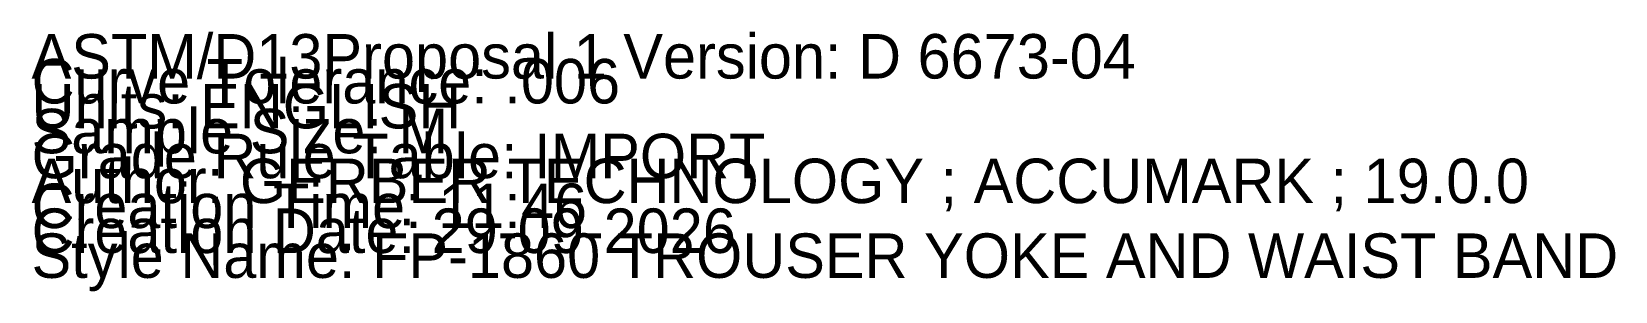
# Model space of a CAD drawing. Extents: x 0 to 83.8, y -86.9 to 1.4.
# Drawn here: x 0 to 8.9, y -0.08 to 1.38 of the extents above; entities outside this region: 1.
import ezdxf

# ---------------------------------------------------------------- set-up
doc = ezdxf.new("R2010")
doc.units = 0

# ---------------------------------------------------------------- blocks, each defined once
blk = doc.blocks.new('FP-1860 TROUSER YOKE AND WAIST BAND_M')
at = {"layer": '1'}
for points in [[(70.6508, -86.534), (70.9267, -83.658), (71.1583, -81.2444), (71.3892, -78.8381), (71.3899, -78.8301), (71.6176, -76.456), (71.8453, -74.0826), (72.1073, -71.3523)], [(72.1073, -71.3523), (73.7325, -71.3523), (73.7325, -71.3523), (75.1812, -71.3523)], [(75.1812, -71.3523), (75.3095, -72.5599), (75.4015, -73.3578), (75.4948, -74.1024), (75.5894, -74.7969), (75.6856, -75.444), (75.7834, -76.0469), (75.8829, -76.6086), (75.9842, -77.1319), (76.0875, -77.6201), (76.1928, -78.0759), (76.3004, -78.5027), (76.4102, -78.9034), (76.5226, -79.2813), (76.6376, -79.6395), (76.7555, -79.9811), (76.8765, -80.3095), (77.0007, -80.6279), (77.1286, -80.9395), (77.2604, -81.2473), (77.3962, -81.5545), (77.5364, -81.8644), (77.681, -82.1798), (77.8303, -82.5038), (77.9841, -82.8388), (78.1427, -83.1884), (78.3061, -83.5551), (78.4745, -83.9419), (78.6476, -84.3515), (78.9014, -84.9716)], [(78.9014, -84.9716), (77.6669, -86.9395)], [(77.6669, -86.9395), (77.2293, -86.8597), (77.0438, -86.8295), (76.8452, -86.8001), (76.6352, -86.7717), (76.4147, -86.7444), (76.1853, -86.7182), (75.9481, -86.6934), (75.704, -86.6697), (75.4547, -86.6472), (75.2011, -86.6261), (74.9442, -86.6063), (74.6855, -86.5879), (74.4259, -86.5708), (74.1668, -86.5551), (73.909, -86.5408), (73.654, -86.528), (73.4028, -86.5167), (73.1566, -86.5069), (72.9164, -86.4986), (72.6835, -86.4918), (72.4591, -86.4866), (72.2445, -86.4829), (72.0405, -86.481), (71.8486, -86.4805), (71.6702, -86.4816), (71.5065, -86.4845), (71.3589, -86.4889), (71.2292, -86.4949), (70.6508, -86.534)]]:
    blk.add_lwpolyline(points, dxfattribs=at)
at = {"layer": '14'}
for points in [[(71.087, -86.1099), (71.3186, -83.6956), (71.5502, -81.282), (71.7818, -78.8677), (71.7818, -78.8677), (72.0095, -76.4936), (72.2372, -74.1202), (72.465, -71.746)], [(72.465, -71.746), (73.7325, -71.746), (73.7325, -71.746), (74.8271, -71.746)], [(74.8271, -71.746), (74.9182, -72.6033), (75.0106, -73.4048), (75.1044, -74.1535), (75.1996, -74.8524), (75.2965, -75.5045), (75.3952, -76.1128), (75.4957, -76.6804), (75.5983, -77.2101), (75.703, -77.7052), (75.8101, -78.1684), (75.9196, -78.6029), (76.0316, -79.0116), (76.1464, -79.3976), (76.264, -79.7639), (76.3846, -80.1134), (76.5083, -80.4492), (76.6352, -80.7743), (76.7655, -81.0917), (76.8993, -81.4044), (77.0368, -81.7153), (77.1781, -82.0276), (77.3232, -82.3442), (77.4725, -82.6681), (77.6259, -83.0023), (77.7836, -83.3499), (77.9458, -83.7138), (78.1126, -84.0971), (78.2841, -84.5027), (78.4604, -84.9336)], [(78.4604, -84.9336), (77.4751, -86.5044)], [(77.4751, -86.5044), (77.2963, -86.4718), (77.1043, -86.4405), (76.9004, -86.4103), (76.6857, -86.3813), (76.4612, -86.3535), (76.2281, -86.3269), (75.9876, -86.3017), (75.7407, -86.2777), (75.4886, -86.255), (75.2325, -86.2337), (74.9733, -86.2137), (74.7124, -86.1951), (74.4507, -86.1779), (74.1895, -86.1621), (73.9297, -86.1477), (73.6727, -86.1348), (73.4195, -86.1234), (73.1712, -86.1135), (72.9289, -86.1051), (72.6938, -86.0983), (72.467, -86.093), (72.2497, -86.0893), (72.0429, -86.0873), (71.8478, -86.0868), (71.6655, -86.088), (71.4972, -86.0909), (71.3439, -86.0955), (71.2068, -86.1018), (71.087, -86.1099)]]:
    blk.add_lwpolyline(points, dxfattribs=at)
at = {"layer": '2'}
for p in [(72.1073, -71.3523), (72.1073, -71.3523), (73.7325, -71.3523), (75.1812, -71.3523), (75.1812, -71.3523), (72.465, -71.746), (72.465, -71.746), (73.7325, -71.746), (74.8271, -71.746), (74.8271, -71.746), (73.6461, -73.1878), (74.8271, -73.1878), (71.7818, -78.8677), (72.1286, -83.9929), (76.1907, -83.9929), (78.4604, -84.9336), (78.4604, -84.9336), (78.9014, -84.9716), (78.9014, -84.9716), (71.087, -86.1099), (71.087, -86.1099), (77.4751, -86.5044), (77.4751, -86.5044), (70.6508, -86.534), (70.6508, -86.534), (77.6669, -86.9395), (77.6669, -86.9395)]:
    blk.add_point(p, dxfattribs=at)
at = {"layer": '3'}
for p in [(73.7325, -71.3523), (73.7325, -71.746), (74.9182, -72.6033), (75.3095, -72.5599), (75.0106, -73.4048), (75.4015, -73.3578), (71.8453, -74.0826), (72.2372, -74.1202), (75.4948, -74.1024), (75.1044, -74.1535), (75.5894, -74.7969), (75.1996, -74.8524), (75.6856, -75.444), (75.2965, -75.5045), (75.7834, -76.0469), (75.3952, -76.1128), (71.6176, -76.456), (72.0095, -76.4936), (75.8829, -76.6086), (75.4957, -76.6804), (75.9842, -77.1319), (75.5983, -77.2101), (76.0875, -77.6201), (75.703, -77.7052), (76.1928, -78.0759), (75.8101, -78.1684), (76.3004, -78.5027), (75.9196, -78.6029), (71.3892, -78.8381), (71.3899, -78.8301), (71.7818, -78.8677), (76.4102, -78.9034), (76.0316, -79.0116), (76.5226, -79.2813), (76.1464, -79.3976), (76.6376, -79.6395), (76.264, -79.7639), (76.7555, -79.9811), (76.3846, -80.1134), (76.8765, -80.3095), (76.5083, -80.4492), (77.0007, -80.6279), (76.6352, -80.7743), (77.1286, -80.9395), (76.7655, -81.0917), (71.1583, -81.2444), (77.2604, -81.2473), (71.5502, -81.282), (76.8993, -81.4044), (77.3962, -81.5545), (77.0368, -81.7153), (77.5364, -81.8644), (77.1781, -82.0276), (77.681, -82.1798), (77.3232, -82.3442), (77.8303, -82.5038), (77.4725, -82.6681), (77.9841, -82.8388), (77.6259, -83.0023), (78.1427, -83.1884), (77.7836, -83.3499), (78.3061, -83.5551), (70.9267, -83.658), (71.3186, -83.6956), (77.9458, -83.7138), (78.4745, -83.9419), (78.1126, -84.0971), (78.6476, -84.3515), (78.2841, -84.5027), (71.2068, -86.1018), (71.3439, -86.0955), (71.4972, -86.0909), (71.6655, -86.088), (71.8478, -86.0868), (72.0429, -86.0873), (72.2497, -86.0893), (72.467, -86.093), (72.6938, -86.0983), (72.9289, -86.1051), (73.1712, -86.1135), (73.4195, -86.1234), (73.6727, -86.1348), (73.9297, -86.1477), (74.1895, -86.1621), (74.4507, -86.1779), (74.7124, -86.1951), (74.9733, -86.2137), (75.2325, -86.2337), (75.4886, -86.255), (75.7407, -86.2777), (75.9876, -86.3017), (76.2281, -86.3269), (76.4612, -86.3535), (76.6857, -86.3813), (76.9004, -86.4103), (71.2292, -86.4949), (71.3589, -86.4889), (71.5065, -86.4845), (71.6702, -86.4816), (71.8486, -86.4805), (72.0405, -86.481), (72.2445, -86.4829), (72.4591, -86.4866), (72.6835, -86.4918), (72.9164, -86.4986), (73.1566, -86.5069), (77.1043, -86.4405), (77.2963, -86.4718), (73.4028, -86.5167), (73.654, -86.528), (73.909, -86.5408), (74.1668, -86.5551), (74.4259, -86.5708), (74.6855, -86.5879), (74.9442, -86.6063), (75.2011, -86.6261), (75.4547, -86.6472), (75.704, -86.6697), (75.9481, -86.6934), (76.1853, -86.7182), (76.4147, -86.7444), (76.6352, -86.7717), (76.8452, -86.8001), (77.0438, -86.8295), (77.2293, -86.8597)]:
    blk.add_point(p, dxfattribs=at)
at = {"layer": '5'}
blk.add_line((72.1286, -83.9929), (76.1907, -83.9929), dxfattribs=at)
at = {"layer": '7'}
blk.add_line((72.1286, -83.9929), (76.1907, -83.9929), dxfattribs=at)
at = {"layer": '8'}
blk.add_line((73.6461, -73.1878), (74.8271, -73.1878), dxfattribs=at)
at = {"layer": '84'}
for points in [[(70.6508, -86.534), (70.9267, -83.658), (71.1583, -81.2444), (71.3892, -78.8381), (71.3899, -78.8301), (71.6176, -76.456), (71.8453, -74.0826), (72.1073, -71.3523)], [(72.1073, -71.3523), (73.7325, -71.3523), (73.7325, -71.3523), (75.1812, -71.3523)], [(75.1812, -71.3523), (75.3095, -72.5599), (75.4015, -73.3578), (75.4948, -74.1024), (75.5894, -74.7969), (75.6856, -75.444), (75.7834, -76.0469), (75.8829, -76.6086), (75.9842, -77.1319), (76.0875, -77.6201), (76.1928, -78.0759), (76.3004, -78.5027), (76.4102, -78.9034), (76.5226, -79.2813), (76.6376, -79.6395), (76.7555, -79.9811), (76.8765, -80.3095), (77.0007, -80.6279), (77.1286, -80.9395), (77.2604, -81.2473), (77.3962, -81.5545), (77.5364, -81.8644), (77.681, -82.1798), (77.8303, -82.5038), (77.9841, -82.8388), (78.1427, -83.1884), (78.3061, -83.5551), (78.4745, -83.9419), (78.6476, -84.3515), (78.9014, -84.9716)], [(78.9014, -84.9716), (77.6669, -86.9395)], [(77.6669, -86.9395), (77.2293, -86.8597), (77.0438, -86.8295), (76.8452, -86.8001), (76.6352, -86.7717), (76.4147, -86.7444), (76.1853, -86.7182), (75.9481, -86.6934), (75.704, -86.6697), (75.4547, -86.6472), (75.2011, -86.6261), (74.9442, -86.6063), (74.6855, -86.5879), (74.4259, -86.5708), (74.1668, -86.5551), (73.909, -86.5408), (73.654, -86.528), (73.4028, -86.5167), (73.1566, -86.5069), (72.9164, -86.4986), (72.6835, -86.4918), (72.4591, -86.4866), (72.2445, -86.4829), (72.0405, -86.481), (71.8486, -86.4805), (71.6702, -86.4816), (71.5065, -86.4845), (71.3589, -86.4889), (71.2292, -86.4949), (70.6508, -86.534)]]:
    blk.add_lwpolyline(points, dxfattribs=at)
at = {"layer": '85'}
blk.add_lwpolyline([(73.6461, -73.1878), (74.8271, -73.1878)], dxfattribs=at)
at = {"layer": '87'}
for points in [[(71.087, -86.1099), (71.3186, -83.6956), (71.5502, -81.282), (71.7818, -78.8677), (71.7818, -78.8677), (72.0095, -76.4936), (72.2372, -74.1202), (72.465, -71.746)], [(72.465, -71.746), (73.7325, -71.746), (73.7325, -71.746), (74.8271, -71.746)], [(74.8271, -71.746), (74.9182, -72.6033), (75.0106, -73.4048), (75.1044, -74.1535), (75.1996, -74.8524), (75.2965, -75.5045), (75.3952, -76.1128), (75.4957, -76.6804), (75.5983, -77.2101), (75.703, -77.7052), (75.8101, -78.1684), (75.9196, -78.6029), (76.0316, -79.0116), (76.1464, -79.3976), (76.264, -79.7639), (76.3846, -80.1134), (76.5083, -80.4492), (76.6352, -80.7743), (76.7655, -81.0917), (76.8993, -81.4044), (77.0368, -81.7153), (77.1781, -82.0276), (77.3232, -82.3442), (77.4725, -82.6681), (77.6259, -83.0023), (77.7836, -83.3499), (77.9458, -83.7138), (78.1126, -84.0971), (78.2841, -84.5027), (78.4604, -84.9336)], [(78.4604, -84.9336), (77.4751, -86.5044)], [(77.4751, -86.5044), (77.2963, -86.4718), (77.1043, -86.4405), (76.9004, -86.4103), (76.6857, -86.3813), (76.4612, -86.3535), (76.2281, -86.3269), (75.9876, -86.3017), (75.7407, -86.2777), (75.4886, -86.255), (75.2325, -86.2337), (74.9733, -86.2137), (74.7124, -86.1951), (74.4507, -86.1779), (74.1895, -86.1621), (73.9297, -86.1477), (73.6727, -86.1348), (73.4195, -86.1234), (73.1712, -86.1135), (72.9289, -86.1051), (72.6938, -86.0983), (72.467, -86.093), (72.2497, -86.0893), (72.0429, -86.0873), (71.8478, -86.0868), (71.6655, -86.088), (71.4972, -86.0909), (71.3439, -86.0955), (71.2068, -86.1018), (71.087, -86.1099)]]:
    blk.add_lwpolyline(points, dxfattribs=at)
at = {"layer": '1'}
for s, p in [('SIZE: M', (74.7761, -78.5859)), ('CATEGORY: PATTERN_500163', (74.7761, -78.7259)), ('ANNOTATION', (74.7761, -78.8659)), ('Quantity: 1,0', (74.7761, -79.0059)), ('Piece Name: FP-1860 TROUSER YOKE AND WAIST BAND', (74.7761, -79.1459))]:
    blk.add_text(s, height=0.25, dxfattribs=at).set_placement(p)
at = {"layer": '8'}
blk.add_text('NM', height=0.25, dxfattribs=at).set_placement((73.6461, -73.1878))
at = {"layer": '85'}
blk.add_text('NM', height=0.25, dxfattribs=at).set_placement((73.6461, -73.1878))

msp = doc.modelspace()

# ---------------------------------------------------------------- block references
at = {"layer": '1'}
msp.add_blockref('FP-1860 TROUSER YOKE AND WAIST BAND_M', (0, 0), dxfattribs=at)

# ---------------------------------------------------------------- texts
for s, p in [('ASTM/D13Proposal 1 Version: D 6673-04', (0, 1.12)), ('Curve Tolerance: .006', (0, 0.98)), ('Units: ENGLISH', (0, 0.84)), ('Sample Size: M', (0, 0.7)), ('Grade Rule Table: IMPORT', (0, 0.56)), ('Author: GERBER TECHNOLOGY ; ACCUMARK ; 19.0.0', (0, 0.42)), ('Creation Time: 11:46', (0, 0.28)), ('Creation Date: 29-09-2026', (0, 0.14)), ('Style Name: FP-1860 TROUSER YOKE AND WAIST BAND', (0, 0))]:
    msp.add_text(s, height=0.25, dxfattribs=at).set_placement(p)

doc.saveas('drawing.dxf')
